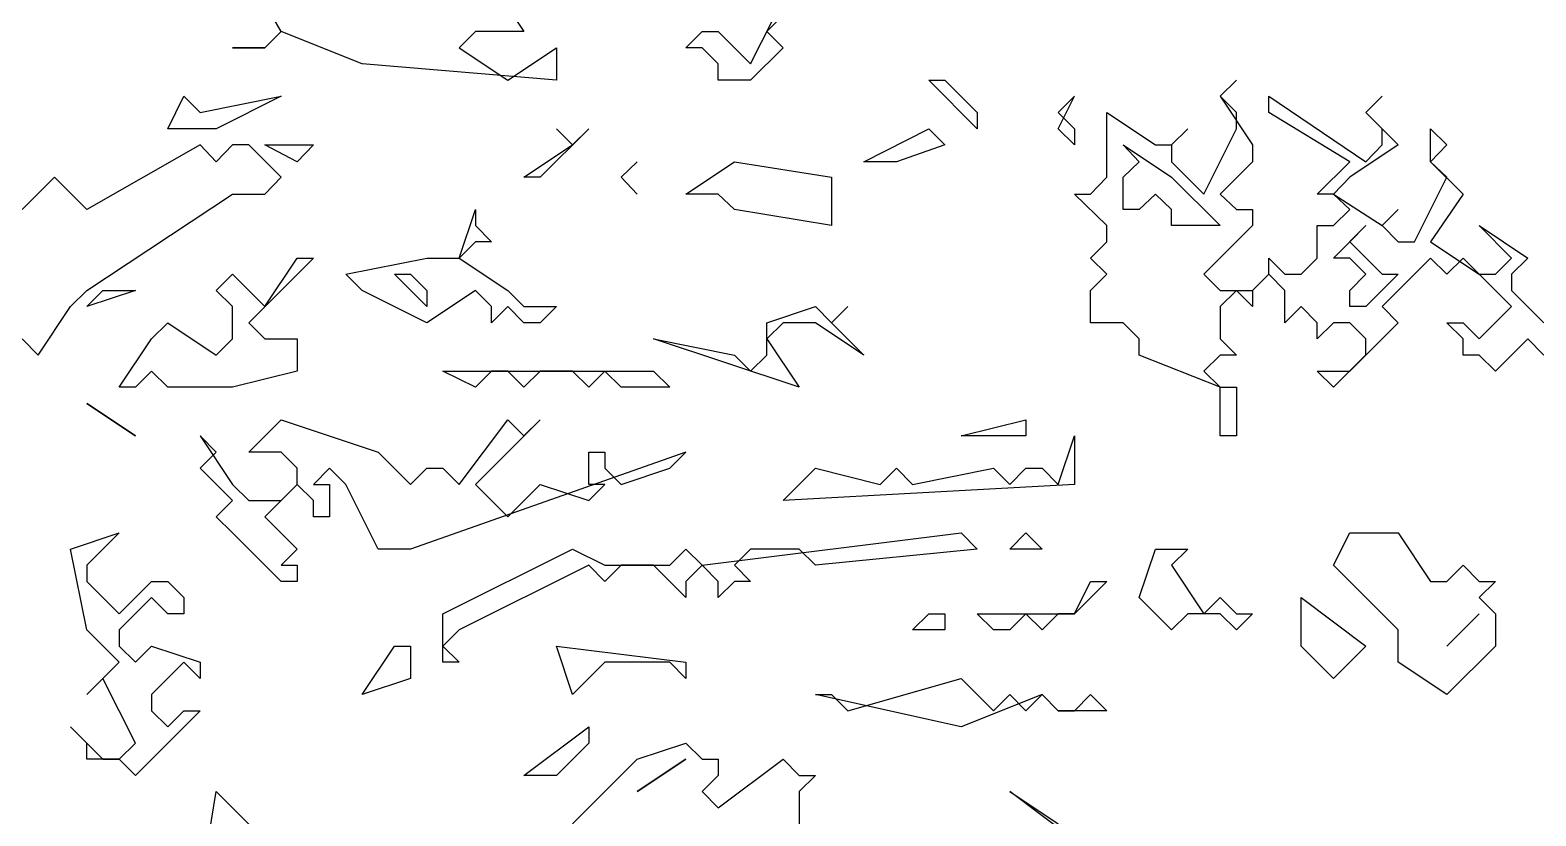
# Model space of a CAD drawing. Header units: millimetres. Extents: x 3633 to 4629, y 3430 to 3787.
# Drawn here: x 4069.737 to 4074.303, y 3718.923 to 3721.304 of the extents above; entities that cross this region are included whole.
import ezdxf

# ---------------------------------------------------------------- set-up
doc = ezdxf.new("R2010")
doc.units = ezdxf.units.MM

# ---------------------------------------------------------------- blocks, each defined once
blk = doc.blocks.new('Pine 3 Elev_133')
at = {"color": 0}
for p, q in [((-1245.2, 4192), (-1325.2, 4331.7)), ((-545.2, 4291.8), (-645.2, 4192)), ((-985.2, 4251.9), (-945.2, 4192)), ((-665.2, 4152.1), (-625.2, 4231.9)), ((-1245.2, 4192), (-1265.2, 4172.1)), ((-1265.2, 4172.1), (-1245.2, 4192)), ((-1145.2, 4152.1), (-1245.2, 4192)), ((-1005.2, 4192), (-1025.2, 4172.1)), ((-945.2, 4192), (-1005.2, 4192)), ((-745.2, 4172.1), (-725.2, 4192)), ((-725.2, 4192), (-705.2, 4192)), ((-705.2, 4192), (-665.2, 4152.1)), ((-645.2, 4192), (-625.2, 4172.1)), ((-1265.2, 4172.1), (-1305.2, 4172.1)), ((-1305.2, 4172.1), (-1265.2, 4172.1)), ((-1025.2, 4172.1), (-965.2, 4132.1)), ((-965.2, 4132.1), (-905.2, 4172.1)), ((-905.2, 4172.1), (-905.2, 4132.1)), ((-725.2, 4172.1), (-745.2, 4172.1)), ((-705.2, 4152.1), (-725.2, 4172.1)), ((-625.2, 4172.1), (-665.2, 4132.1)), ((-905.2, 4132.1), (-1145.2, 4152.1)), ((-705.2, 4132.1), (-705.2, 4152.1)), ((-665.2, 4132.1), (-705.2, 4132.1)), ((-385.2, 4072.2), (-445.2, 4132.1)), ((-445.2, 4132.1), (-425.2, 4132.1)), ((-425.2, 4132.1), (-385.2, 4092.2)), ((-85.2, 4112.2), (-65.2, 4132.1)), ((-65.2, 4132.1), (-85.2, 4112.2)), ((-1385.2, 4072.2), (-1365.2, 4112.2)), ((-1365.2, 4112.2), (-1345.2, 4092.2)), ((-1345.2, 4092.2), (-1245.2, 4112.2)), ((-1245.2, 4112.2), (-1325.2, 4072.2)), ((-285.2, 4072.2), (-265.2, 4112.2)), ((-265.2, 4112.2), (-285.2, 4092.2)), ((-65.2, 4092.2), (-85.2, 4112.2)), ((-85.2, 4112.2), (-45.2, 4052.3)), ((-25.2, 4092.2), (-25.2, 4112.2)), ((-25.2, 4112.2), (94.8, 4031.3)), ((94.8, 4092.2), (114.8, 4112.2)), ((114.8, 4112.2), (94.8, 4092.2)), ((-385.2, 4092.2), (-385.2, 4072.2)), ((-285.2, 4092.2), (-265.2, 4072.2)), ((-225.2, 4012.4), (-225.2, 4092.2)), ((-225.2, 4092.2), (-165.2, 4052.3)), ((-65.2, 4072.2), (-65.2, 4092.2)), ((74.8, 4031.3), (-25.2, 4092.2)), ((114.8, 4072.2), (94.8, 4092.2)), ((94.8, 4092.2), (134.8, 4052.3)), ((-1325.2, 4072.2), (-1385.2, 4072.2)), ((-865.2, 4072.2), (-925.2, 4012.4)), ((-885.2, 4052.3), (-905.2, 4072.2)), ((-905.2, 4072.2), (-885.2, 4052.3)), ((-885.2, 4052.3), (-865.2, 4072.2)), ((-525.2, 4031.3), (-445.2, 4072.2)), ((-445.2, 4072.2), (-425.2, 4052.3)), ((-265.2, 4052.3), (-285.2, 4072.2)), ((-265.2, 4072.2), (-265.2, 4052.3)), ((-145.2, 4052.3), (-125.2, 4072.2)), ((-125.2, 4072.2), (-145.2, 4052.3)), ((-105.2, 3991.4), (-65.2, 4072.2)), ((114.8, 4052.3), (114.8, 4072.2)), ((174.8, 4031.3), (174.8, 4072.2)), ((174.8, 4072.2), (194.8, 4052.3)), ((-1345.2, 4052.3), (-1485.2, 3972.4)), ((-1325.2, 4031.3), (-1345.2, 4052.3)), ((-1305.2, 4052.3), (-1325.2, 4031.3)), ((-1285.2, 4052.3), (-1305.2, 4052.3)), ((-1245.2, 4012.4), (-1285.2, 4052.3)), ((-1225.2, 4031.3), (-1265.2, 4052.3)), ((-1265.2, 4052.3), (-1205.2, 4052.3)), ((-1205.2, 4052.3), (-1225.2, 4031.3)), ((-945.2, 4012.4), (-885.2, 4052.3)), ((-425.2, 4052.3), (-485.2, 4031.3)), ((-185.2, 4031.3), (-205.2, 4052.3)), ((-205.2, 4052.3), (-145.2, 4012.4)), ((-165.2, 4052.3), (-145.2, 4052.3)), ((-145.2, 4052.3), (-145.2, 4031.3)), ((-45.2, 4052.3), (-45.2, 4031.3)), ((134.8, 4052.3), (74.8, 4012.4)), ((94.8, 4031.3), (114.8, 4052.3)), ((194.8, 4052.3), (174.8, 4031.3)), ((-825.2, 4012.4), (-805.2, 4031.3)), ((-805.2, 4031.3), (-825.2, 4012.4)), ((-745.2, 3991.4), (-685.2, 4031.3)), ((-685.2, 4031.3), (-565.2, 4012.4)), ((-485.2, 4031.3), (-525.2, 4031.3)), ((-205.2, 4012.4), (-185.2, 4031.3)), ((-145.2, 4031.3), (-105.2, 3991.4)), ((-45.2, 4031.3), (-85.2, 3991.4)), ((34.8, 3991.4), (74.8, 4031.3)), ((194.8, 4012.4), (174.8, 4031.3)), ((174.8, 4031.3), (214.8, 3991.4)), ((-1525.2, 4012.4), (-1565.2, 3972.4)), ((-1485.2, 3972.4), (-1525.2, 4012.4)), ((-1265.2, 3991.4), (-1245.2, 4012.4)), ((-925.2, 4012.4), (-945.2, 4012.4)), ((-805.2, 3991.4), (-825.2, 4012.4)), ((-825.2, 4012.4), (-805.2, 3991.4)), ((-565.2, 4012.4), (-565.2, 3952.5)), ((-245.2, 3991.4), (-225.2, 4012.4)), ((-205.2, 3972.4), (-205.2, 4012.4)), ((-145.2, 4012.4), (-85.2, 3952.5)), ((74.8, 4012.4), (54.8, 3991.4)), ((154.8, 3932.5), (194.8, 4012.4)), ((-1485.2, 3872.6), (-1305.2, 3991.4)), ((-1305.2, 3991.4), (-1265.2, 3991.4)), ((-705.2, 3991.4), (-745.2, 3991.4)), ((-685.2, 3972.4), (-705.2, 3991.4)), ((-225.2, 3952.5), (-265.2, 3991.4)), ((-265.2, 3991.4), (-245.2, 3991.4)), ((-165.2, 3991.4), (-185.2, 3972.4)), ((-145.2, 3972.4), (-165.2, 3991.4)), ((-85.2, 3991.4), (-65.2, 3972.4)), ((54.8, 3991.4), (34.8, 3991.4)), ((74.8, 3972.4), (54.8, 3991.4)), ((54.8, 3991.4), (114.8, 3952.5)), ((214.8, 3991.4), (174.8, 3932.5)), ((-1025.2, 3912.5), (-1005.2, 3972.4)), ((-1005.2, 3972.4), (-1005.2, 3952.5)), ((-565.2, 3952.5), (-685.2, 3972.4)), ((-185.2, 3972.4), (-205.2, 3972.4)), ((-145.2, 3952.5), (-145.2, 3972.4)), ((-65.2, 3972.4), (-45.2, 3972.4)), ((-45.2, 3972.4), (-45.2, 3952.5)), ((54.8, 3952.5), (74.8, 3972.4)), ((114.8, 3952.5), (134.8, 3972.4)), ((134.8, 3972.4), (114.8, 3952.5)), ((-1005.2, 3952.5), (-985.2, 3932.5)), ((-225.2, 3932.5), (-225.2, 3952.5)), ((-85.2, 3952.5), (-145.2, 3952.5)), ((-45.2, 3952.5), (-105.2, 3892.6)), ((34.8, 3912.5), (34.8, 3952.5)), ((34.8, 3952.5), (54.8, 3952.5)), ((54.8, 3912.5), (94.8, 3952.5)), ((94.8, 3952.5), (74.8, 3932.5)), ((114.8, 3952.5), (134.8, 3932.5)), ((274.8, 3912.5), (234.8, 3952.5)), ((234.8, 3952.5), (294.8, 3912.5)), ((-1005.2, 3932.5), (-1025.2, 3912.5)), ((-985.2, 3932.5), (-1005.2, 3932.5)), ((-245.2, 3912.5), (-225.2, 3932.5)), ((74.8, 3932.5), (114.8, 3892.6)), ((134.8, 3932.5), (154.8, 3932.5)), ((174.8, 3932.5), (234.8, 3892.6)), ((-1205.2, 3912.5), (-1285.2, 3832.7)), ((-1265.2, 3852.7), (-1225.2, 3912.5)), ((-1225.2, 3912.5), (-1205.2, 3912.5)), ((-1165.2, 3892.6), (-1065.2, 3912.5)), ((-1065.2, 3912.5), (-1025.2, 3912.5)), ((-1025.2, 3912.5), (-965.2, 3872.6)), ((-225.2, 3892.6), (-245.2, 3912.5)), ((-25.2, 3892.6), (-25.2, 3912.5)), ((-25.2, 3912.5), (-5.2, 3892.6)), ((14.8, 3892.6), (34.8, 3912.5)), ((74.8, 3912.5), (54.8, 3912.5)), ((94.8, 3892.6), (74.8, 3912.5)), ((174.8, 3912.5), (114.8, 3852.7)), ((194.8, 3892.6), (174.8, 3912.5)), ((214.8, 3912.5), (194.8, 3892.6)), ((274.8, 3852.7), (214.8, 3912.5)), ((254.8, 3892.6), (274.8, 3912.5)), ((294.8, 3912.5), (274.8, 3892.6)), ((-1325.2, 3872.6), (-1305.2, 3892.6)), ((-1305.2, 3892.6), (-1265.2, 3852.7)), ((-1145.2, 3872.6), (-1165.2, 3892.6)), ((-1065.2, 3852.7), (-1105.2, 3892.6)), ((-1105.2, 3892.6), (-1085.2, 3892.6)), ((-1085.2, 3892.6), (-1065.2, 3872.6)), ((-245.2, 3872.6), (-225.2, 3892.6)), ((-105.2, 3892.6), (-85.2, 3872.6)), ((-25.2, 3892.6), (-45.2, 3872.6)), ((-45.2, 3872.6), (-25.2, 3892.6)), ((-5.2, 3872.6), (-25.2, 3892.6)), ((-5.2, 3892.6), (14.8, 3892.6)), ((74.8, 3872.6), (94.8, 3892.6)), ((134.8, 3892.6), (94.8, 3852.7)), ((114.8, 3892.6), (134.8, 3892.6)), ((234.8, 3892.6), (254.8, 3892.6)), ((274.8, 3892.6), (274.8, 3872.6)), ((-1505.2, 3852.7), (-1485.2, 3872.6)), ((-1485.2, 3852.7), (-1465.2, 3872.6)), ((-1425.2, 3872.6), (-1485.2, 3852.7)), ((-1465.2, 3872.6), (-1425.2, 3872.6)), ((-1305.2, 3852.7), (-1325.2, 3872.6)), ((-1065.2, 3832.7), (-1145.2, 3872.6)), ((-1005.2, 3872.6), (-1065.2, 3832.7)), ((-1065.2, 3872.6), (-1065.2, 3852.7)), ((-985.2, 3852.7), (-1005.2, 3872.6)), ((-965.2, 3872.6), (-945.2, 3852.7)), ((-245.2, 3832.7), (-245.2, 3872.6)), ((-65.2, 3872.6), (-85.2, 3852.7)), ((-85.2, 3872.6), (-45.2, 3872.6)), ((-45.2, 3852.7), (-65.2, 3872.6)), ((-45.2, 3872.6), (-45.2, 3852.7)), ((-5.2, 3832.7), (-5.2, 3872.6)), ((74.8, 3852.7), (74.8, 3872.6)), ((274.8, 3872.6), (314.8, 3832.7)), ((-1545.2, 3792.8), (-1505.2, 3852.7)), ((-1305.2, 3812.7), (-1305.2, 3852.7)), ((-965.2, 3852.7), (-985.2, 3832.7)), ((-985.2, 3832.7), (-985.2, 3852.7)), ((-945.2, 3832.7), (-965.2, 3852.7)), ((-945.2, 3852.7), (-905.2, 3852.7)), ((-905.2, 3852.7), (-925.2, 3832.7)), ((-645.2, 3832.7), (-585.2, 3852.7)), ((-585.2, 3852.7), (-565.2, 3832.7)), ((-545.2, 3852.7), (-565.2, 3832.7)), ((-565.2, 3832.7), (-545.2, 3852.7)), ((-85.2, 3852.7), (-85.2, 3812.7)), ((14.8, 3852.7), (-5.2, 3832.7)), ((34.8, 3832.7), (14.8, 3852.7)), ((94.8, 3852.7), (74.8, 3852.7)), ((114.8, 3852.7), (134.8, 3832.7)), ((234.8, 3812.7), (274.8, 3852.7)), ((-1405.2, 3812.7), (-1385.2, 3832.7)), ((-1385.2, 3832.7), (-1325.2, 3792.8)), ((-1285.2, 3832.7), (-1265.2, 3812.7)), ((-925.2, 3832.7), (-945.2, 3832.7)), ((-625.2, 3832.7), (-645.2, 3812.7)), ((-645.2, 3792.8), (-645.2, 3832.7)), ((-585.2, 3832.7), (-625.2, 3832.7)), ((-525.2, 3792.8), (-585.2, 3832.7)), ((-565.2, 3832.7), (-525.2, 3792.8)), ((-205.2, 3832.7), (-245.2, 3832.7)), ((-185.2, 3812.7), (-205.2, 3832.7)), ((54.8, 3832.7), (34.8, 3812.7)), ((34.8, 3812.7), (34.8, 3832.7)), ((134.8, 3832.7), (54.8, 3752.9)), ((74.8, 3832.7), (54.8, 3832.7)), ((94.8, 3812.7), (74.8, 3832.7)), ((214.8, 3812.7), (194.8, 3832.7)), ((194.8, 3832.7), (214.8, 3832.7)), ((214.8, 3832.7), (234.8, 3812.7)), ((-1565.2, 3812.7), (-1545.2, 3792.8)), ((-1445.2, 3752.9), (-1405.2, 3812.7)), ((-1325.2, 3792.8), (-1305.2, 3812.7)), ((-1265.2, 3812.7), (-1225.2, 3812.7)), ((-1225.2, 3812.7), (-1225.2, 3772.8)), ((-605.2, 3752.9), (-785.2, 3812.7)), ((-785.2, 3812.7), (-685.2, 3792.8)), ((-645.2, 3812.7), (-605.2, 3752.9)), ((-185.2, 3792.8), (-185.2, 3812.7)), ((-85.2, 3812.7), (-65.2, 3792.8)), ((94.8, 3792.8), (94.8, 3812.7)), ((214.8, 3792.8), (214.8, 3812.7)), ((294.8, 3812.7), (254.8, 3772.8)), ((314.8, 3792.8), (294.8, 3812.7)), ((-685.2, 3792.8), (-665.2, 3772.8)), ((-665.2, 3772.8), (-645.2, 3792.8)), ((-85.2, 3752.9), (-185.2, 3792.8)), ((-85.2, 3792.8), (-105.2, 3772.8)), ((-65.2, 3792.8), (-85.2, 3792.8)), ((74.8, 3772.8), (94.8, 3792.8)), ((234.8, 3792.8), (214.8, 3792.8)), ((254.8, 3772.8), (234.8, 3792.8)), ((-1405.2, 3772.8), (-1425.2, 3752.9)), ((-1385.2, 3752.9), (-1405.2, 3772.8)), ((-1225.2, 3772.8), (-1305.2, 3752.9)), ((-1005.2, 3752.9), (-1045.2, 3772.8)), ((-1045.2, 3772.8), (-785.2, 3772.8)), ((-985.2, 3772.8), (-1005.2, 3752.9)), ((-965.2, 3772.8), (-985.2, 3772.8)), ((-945.2, 3752.9), (-965.2, 3772.8)), ((-925.2, 3772.8), (-945.2, 3752.9)), ((-885.2, 3772.8), (-925.2, 3772.8)), ((-865.2, 3752.9), (-885.2, 3772.8)), ((-845.2, 3772.8), (-865.2, 3752.9)), ((-825.2, 3752.9), (-845.2, 3772.8)), ((-785.2, 3772.8), (-765.2, 3752.9)), ((-105.2, 3772.8), (-85.2, 3752.9)), ((54.8, 3752.9), (34.8, 3772.8)), ((34.8, 3772.8), (74.8, 3772.8)), ((-1425.2, 3752.9), (-1445.2, 3752.9)), ((-1305.2, 3752.9), (-1385.2, 3752.9)), ((-765.2, 3752.9), (-825.2, 3752.9)), ((-85.2, 3752.9), (-65.2, 3752.9)), ((-85.2, 3693), (-85.2, 3752.9)), ((-65.2, 3752.9), (-65.2, 3693)), ((-1485.2, 3732.9), (-1425.2, 3693)), ((-1425.2, 3693), (-1485.2, 3732.9)), ((-1285.2, 3673), (-1245.2, 3712.9)), ((-1245.2, 3712.9), (-1125.2, 3673)), ((-1025.2, 3633.1), (-965.2, 3712.9)), ((-925.2, 3712.9), (-1005.2, 3633.1)), ((-965.2, 3712.9), (-945.2, 3693)), ((-945.2, 3693), (-925.2, 3712.9)), ((-405.2, 3693), (-325.2, 3712.9)), ((-325.2, 3712.9), (-325.2, 3693)), ((-1325.2, 3673), (-1345.2, 3693)), ((-1345.2, 3693), (-1305.2, 3633.1)), ((-325.2, 3693), (-405.2, 3693)), ((-285.2, 3633.1), (-265.2, 3693)), ((-265.2, 3693), (-265.2, 3633.1)), ((-65.2, 3693), (-85.2, 3693)), ((-1345.2, 3653), (-1325.2, 3673)), ((-1245.2, 3673), (-1285.2, 3673)), ((-1225.2, 3653), (-1245.2, 3673)), ((-1125.2, 3673), (-1085.2, 3633.1)), ((-745.2, 3673), (-1085.2, 3553.2)), ((-865.2, 3633.1), (-865.2, 3673)), ((-865.2, 3673), (-845.2, 3673)), ((-845.2, 3673), (-845.2, 3653)), ((-765.2, 3653), (-745.2, 3673)), ((-1305.2, 3613.1), (-1345.2, 3653)), ((-1225.2, 3633.1), (-1225.2, 3653)), ((-1185.2, 3653), (-1205.2, 3633.1)), ((-1165.2, 3633.1), (-1185.2, 3653)), ((-1085.2, 3633.1), (-1065.2, 3653)), ((-1065.2, 3653), (-1045.2, 3653)), ((-1045.2, 3653), (-1025.2, 3633.1)), ((-845.2, 3653), (-825.2, 3633.1)), ((-825.2, 3633.1), (-765.2, 3653)), ((-625.2, 3613.1), (-585.2, 3653)), ((-585.2, 3653), (-505.2, 3633.1)), ((-505.2, 3633.1), (-485.2, 3653)), ((-485.2, 3653), (-465.2, 3633.1)), ((-465.2, 3633.1), (-365.2, 3653)), ((-365.2, 3653), (-345.2, 3633.1)), ((-345.2, 3633.1), (-325.2, 3653)), ((-325.2, 3653), (-305.2, 3653)), ((-305.2, 3653), (-285.2, 3633.1)), ((-1305.2, 3633.1), (-1285.2, 3613.1)), ((-1225.2, 3633.1), (-1265.2, 3593.2)), ((-1245.2, 3613.1), (-1225.2, 3633.1)), ((-1205.2, 3613.1), (-1225.2, 3633.1)), ((-1205.2, 3633.1), (-1185.2, 3633.1)), ((-1185.2, 3633.1), (-1185.2, 3593.2)), ((-1125.2, 3553.2), (-1165.2, 3633.1)), ((-1005.2, 3633.1), (-965.2, 3593.2)), ((-965.2, 3593.2), (-925.2, 3633.1)), ((-925.2, 3633.1), (-865.2, 3613.1)), ((-865.2, 3613.1), (-845.2, 3633.1)), ((-845.2, 3633.1), (-865.2, 3633.1)), ((-265.2, 3633.1), (-625.2, 3613.1)), ((-1325.2, 3593.2), (-1305.2, 3613.1)), ((-1285.2, 3613.1), (-1245.2, 3613.1)), ((-1205.2, 3593.2), (-1205.2, 3613.1)), ((-1305.2, 3573.2), (-1325.2, 3593.2)), ((-1265.2, 3593.2), (-1225.2, 3553.2)), ((-1185.2, 3593.2), (-1205.2, 3593.2)), ((-1505.2, 3553.2), (-1445.2, 3573.2)), ((-1445.2, 3573.2), (-1485.2, 3533.3)), ((-1245.2, 3513.3), (-1305.2, 3573.2)), ((-725.2, 3533.3), (-405.2, 3573.2)), ((-405.2, 3573.2), (-385.2, 3553.2)), ((-345.2, 3553.2), (-325.2, 3573.2)), ((-325.2, 3573.2), (-305.2, 3553.2)), ((54.8, 3533.3), (74.8, 3573.2)), ((74.8, 3573.2), (134.8, 3573.2)), ((134.8, 3573.2), (174.8, 3513.3)), ((-1485.2, 3453.4), (-1505.2, 3553.2)), ((-1225.2, 3553.2), (-1245.2, 3533.3)), ((-1085.2, 3553.2), (-1125.2, 3553.2)), ((-1045.2, 3473.4), (-885.2, 3553.2)), ((-885.2, 3553.2), (-845.2, 3533.3)), ((-765.2, 3533.3), (-745.2, 3553.2)), ((-745.2, 3553.2), (-725.2, 3533.3)), ((-665.2, 3553.2), (-685.2, 3533.3)), ((-605.2, 3553.2), (-665.2, 3553.2)), ((-585.2, 3533.3), (-605.2, 3553.2)), ((-385.2, 3553.2), (-585.2, 3533.3)), ((-305.2, 3553.2), (-345.2, 3553.2)), ((-185.2, 3493.3), (-165.2, 3553.2)), ((-165.2, 3553.2), (-125.2, 3553.2)), ((-125.2, 3553.2), (-145.2, 3533.3)), ((-1485.2, 3533.3), (-1485.2, 3513.3)), ((-1245.2, 3533.3), (-1225.2, 3533.3)), ((-1225.2, 3533.3), (-1225.2, 3513.3)), ((-865.2, 3533.3), (-1025.2, 3453.4)), ((-845.2, 3513.3), (-865.2, 3533.3)), ((-825.2, 3533.3), (-845.2, 3513.3)), ((-845.2, 3533.3), (-765.2, 3533.3)), ((-785.2, 3533.3), (-825.2, 3533.3)), ((-745.2, 3493.3), (-785.2, 3533.3)), ((-725.2, 3533.3), (-745.2, 3513.3)), ((-705.2, 3513.3), (-725.2, 3533.3)), ((-685.2, 3533.3), (-665.2, 3513.3)), ((-145.2, 3533.3), (-105.2, 3473.4)), ((134.8, 3453.4), (54.8, 3533.3)), ((194.8, 3513.3), (214.8, 3533.3)), ((214.8, 3533.3), (234.8, 3513.3)), ((-1485.2, 3513.3), (-1445.2, 3473.4)), ((-1445.2, 3473.4), (-1405.2, 3513.3)), ((-1405.2, 3513.3), (-1385.2, 3513.3)), ((-1385.2, 3513.3), (-1365.2, 3493.3)), ((-1225.2, 3513.3), (-1245.2, 3513.3)), ((-745.2, 3513.3), (-745.2, 3493.3)), ((-685.2, 3513.3), (-705.2, 3493.3)), ((-705.2, 3493.3), (-705.2, 3513.3)), ((-665.2, 3513.3), (-685.2, 3513.3)), ((-265.2, 3473.4), (-245.2, 3513.3)), ((-225.2, 3513.3), (-265.2, 3473.4)), ((-245.2, 3513.3), (-225.2, 3513.3)), ((174.8, 3513.3), (194.8, 3513.3)), ((234.8, 3513.3), (254.8, 3513.3)), ((254.8, 3513.3), (234.8, 3493.3)), ((-1405.2, 3493.3), (-1445.2, 3453.4)), ((-1385.2, 3473.4), (-1405.2, 3493.3)), ((-1365.2, 3493.3), (-1365.2, 3473.4)), ((-145.2, 3453.4), (-185.2, 3493.3)), ((-105.2, 3473.4), (-85.2, 3493.3)), ((-85.2, 3493.3), (-65.2, 3473.4)), ((14.8, 3433.5), (14.8, 3493.3)), ((14.8, 3493.3), (94.8, 3433.5)), ((234.8, 3493.3), (254.8, 3473.4)), ((-1365.2, 3473.4), (-1385.2, 3473.4)), ((-1045.2, 3413.5), (-1045.2, 3473.4)), ((-465.2, 3453.4), (-445.2, 3473.4)), ((-445.2, 3473.4), (-425.2, 3473.4)), ((-425.2, 3473.4), (-425.2, 3453.4)), ((-365.2, 3453.4), (-385.2, 3473.4)), ((-385.2, 3473.4), (-265.2, 3473.4)), ((-325.2, 3473.4), (-345.2, 3453.4)), ((-305.2, 3453.4), (-325.2, 3473.4)), ((-285.2, 3473.4), (-305.2, 3453.4)), ((-265.2, 3473.4), (-285.2, 3473.4)), ((-125.2, 3473.4), (-145.2, 3453.4)), ((-85.2, 3473.4), (-125.2, 3473.4)), ((-65.2, 3453.4), (-85.2, 3473.4)), ((-65.2, 3473.4), (-45.2, 3473.4)), ((-45.2, 3473.4), (-65.2, 3453.4)), ((234.8, 3473.4), (194.8, 3433.5)), ((194.8, 3433.5), (234.8, 3473.4)), ((254.8, 3473.4), (254.8, 3433.5)), ((-1445.2, 3413.5), (-1485.2, 3453.4)), ((-1445.2, 3453.4), (-1445.2, 3433.5)), ((-1025.2, 3453.4), (-1045.2, 3433.5)), ((-425.2, 3453.4), (-465.2, 3453.4)), ((-345.2, 3453.4), (-365.2, 3453.4)), ((134.8, 3413.5), (134.8, 3453.4)), ((-1445.2, 3433.5), (-1425.2, 3413.5)), ((-1425.2, 3413.5), (-1405.2, 3433.5)), ((-1405.2, 3433.5), (-1345.2, 3413.5)), ((-1145.2, 3373.6), (-1105.2, 3433.5)), ((-1105.2, 3433.5), (-1085.2, 3433.5)), ((-1085.2, 3433.5), (-1085.2, 3393.5)), ((-1045.2, 3433.5), (-1025.2, 3413.5)), ((-885.2, 3373.6), (-905.2, 3433.5)), ((-905.2, 3433.5), (-745.2, 3413.5)), ((54.8, 3393.5), (14.8, 3433.5)), ((94.8, 3433.5), (54.8, 3393.5)), ((254.8, 3433.5), (194.8, 3373.6)), ((-1485.2, 3373.6), (-1445.2, 3413.5)), ((-1365.2, 3413.5), (-1405.2, 3373.6)), ((-1345.2, 3393.5), (-1365.2, 3413.5)), ((-1345.2, 3413.5), (-1345.2, 3393.5)), ((-1025.2, 3413.5), (-1045.2, 3413.5)), ((-845.2, 3413.5), (-885.2, 3373.6)), ((-765.2, 3413.5), (-845.2, 3413.5)), ((-745.2, 3393.5), (-765.2, 3413.5)), ((-745.2, 3413.5), (-745.2, 3393.5)), ((194.8, 3373.6), (134.8, 3413.5)), ((-1465.2, 3393.5), (-1485.2, 3373.6)), ((-1425.2, 3313.7), (-1465.2, 3393.5)), ((-1085.2, 3393.5), (-1145.2, 3373.6)), ((-545.2, 3353.6), (-405.2, 3393.5)), ((-405.2, 3393.5), (-365.2, 3353.6)), ((-1405.2, 3373.6), (-1405.2, 3353.6)), ((-405.2, 3333.7), (-585.2, 3373.6)), ((-585.2, 3373.6), (-565.2, 3373.6)), ((-565.2, 3373.6), (-545.2, 3353.6)), ((-305.2, 3373.6), (-405.2, 3333.7)), ((-365.2, 3353.6), (-345.2, 3373.6)), ((-345.2, 3373.6), (-325.2, 3353.6)), ((-325.2, 3353.6), (-305.2, 3373.6)), ((-305.2, 3373.6), (-285.2, 3353.6)), ((-285.2, 3353.6), (-305.2, 3373.6)), ((-265.2, 3353.6), (-245.2, 3373.6)), ((-245.2, 3373.6), (-225.2, 3353.6)), ((-1345.2, 3353.6), (-1425.2, 3273.8)), ((-1405.2, 3353.6), (-1385.2, 3333.7)), ((-1385.2, 3333.7), (-1365.2, 3353.6)), ((-1365.2, 3353.6), (-1345.2, 3353.6)), ((-285.2, 3353.6), (-265.2, 3353.6)), ((-225.2, 3353.6), (-285.2, 3353.6)), ((-1485.2, 3313.7), (-1505.2, 3333.7)), ((-1505.2, 3333.7), (-1465.2, 3293.7)), ((-945.2, 3273.8), (-865.2, 3333.7)), ((-865.2, 3333.7), (-865.2, 3313.7)), ((-1485.2, 3293.7), (-1485.2, 3313.7)), ((-1445.2, 3293.7), (-1425.2, 3313.7)), ((-865.2, 3313.7), (-905.2, 3273.8)), ((-805.2, 3293.7), (-745.2, 3313.7)), ((-745.2, 3313.7), (-725.2, 3293.7)), ((-1445.2, 3293.7), (-1485.2, 3293.7)), ((-1465.2, 3293.7), (-1445.2, 3293.7)), ((-1425.2, 3273.8), (-1445.2, 3293.7)), ((-885.2, 3213.9), (-805.2, 3293.7)), ((-745.2, 3293.7), (-805.2, 3253.8)), ((-805.2, 3253.8), (-745.2, 3293.7)), ((-725.2, 3293.7), (-705.2, 3293.7)), ((-705.2, 3293.7), (-705.2, 3273.8)), ((-705.2, 3233.8), (-625.2, 3293.7)), ((-625.2, 3293.7), (-605.2, 3273.8)), ((-905.2, 3273.8), (-945.2, 3273.8)), ((-705.2, 3273.8), (-725.2, 3253.8)), ((-605.2, 3273.8), (-585.2, 3273.8)), ((-585.2, 3273.8), (-605.2, 3253.8)), ((-1345.2, 3134), (-1325.2, 3253.8)), ((-1325.2, 3253.8), (-1265.2, 3193.9)), ((-725.2, 3253.8), (-705.2, 3233.8)), ((-605.2, 3253.8), (-605.2, 3213.9)), ((-265.2, 3193.9), (-345.2, 3253.8)), ((-345.2, 3253.8), (-285.2, 3213.9))]:
    blk.add_line(p, q, dxfattribs=at)

msp = doc.modelspace()

# ---------------------------------------------------------------- block references
at = {"color": 0, "xscale": 0.002454764377558604, "yscale": 0.002454764377558604, "zscale": 0.002454764377558604}
msp.add_blockref('Pine 3 Elev_133', (4073.5545, 3711.0093), dxfattribs=at)

doc.saveas('drawing.dxf')
